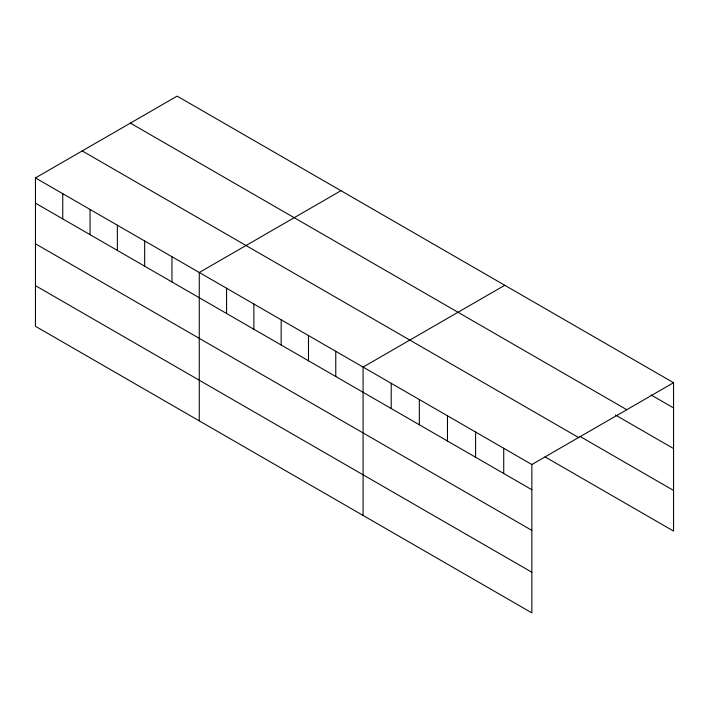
<?xml version="1.0" encoding="UTF-8"?>
<svg xmlns="http://www.w3.org/2000/svg" width="709" height="709" viewBox="0 0 709 709"><rect width="100%" height="100%" fill="white"/><g stroke="black" fill="none" stroke-linecap="round" stroke-linejoin="round"><path stroke-width="1.06" d="M35.45 177.924L531.856 464.519L531.856 612.877L35.45 326.282L35.45 177.924L177.144 96.123L673.55 382.718L673.55 531.076L545.088 456.906M340.958 190.694L199.264 272.504L199.264 420.862M504.773 285.275L363.079 367.076L363.079 515.434M531.856 464.519L673.55 382.718M651.048 394.94L673.55 407.932M130.385 123.118L626.791 409.713M615.412 415.004L673.55 448.567M579.785 436.301L673.55 490.442M82.209 150.928L578.615 437.524M35.45 203.137L531.856 489.733M35.45 243.781L531.856 530.376M35.45 285.647L531.856 572.243M503.727 448.283L503.727 473.497M475.597 432.038L475.597 457.252M447.468 415.802L447.468 441.016M419.338 399.557L419.338 424.771M391.208 383.321L391.208 408.535M335.774 351.318L335.774 376.532M308.477 335.552L308.477 360.766M281.172 319.794L281.172 345.008M253.866 304.028L253.866 329.242M226.57 288.262L226.57 313.475M171.959 256.738L171.959 281.952M144.663 240.98L144.663 266.194M117.357 225.214L117.357 250.428M90.052 209.447L90.052 234.661M62.755 193.69L62.755 218.904"/></g></svg>
